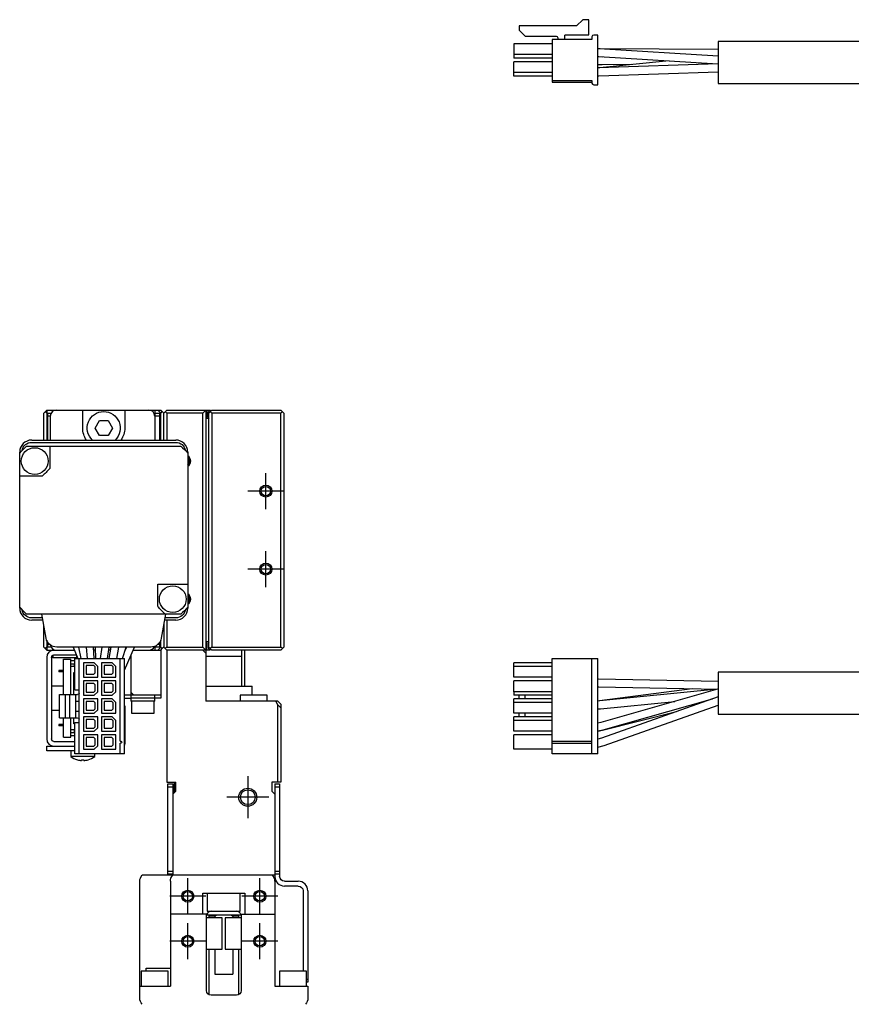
# Model space of a CAD drawing. Extents: x 0 to 640, y -8 to 361.
# Drawn here: x 0 to 138.7, y 190 to 354 of the extents above; entities that cross this region are included whole.
import ezdxf

# ---------------------------------------------------------------- set-up
doc = ezdxf.new("R2010")
doc.units = 0
doc.header["$LTSCALE"] = 0.5
doc.linetypes.add('CENTER', pattern=[50.8, 31.75, -6.35, 6.35, -6.35])
for name, color, linetype in [('MSM_CENTER', 1, 'CENTER'), ('MSM_CONTINUOUS', 7, 'CONTINUOUS'), ('MSM_NARROW', 5, 'CONTINUOUS')]:
    doc.layers.add(name, color=color, linetype=linetype)

msp = doc.modelspace()

# ---------------------------------------------------------------- linework, layer by layer
at = {"layer": 'MSM_CENTER'}
for p, q in [((41, 272.51), (41, 278.51)), ((44, 275.51), (38, 275.51)), ((41, 259.51), (41, 265.51)), ((44, 262.51), (38, 262.51)), ((38, 228.01), (38, 221.01)), ((41.5, 224.51), (34.5, 224.51)), ((28, 205.01), (28, 211.01)), ((40, 205.01), (40, 211.01)), ((31, 208.01), (25, 208.01)), ((43, 208.01), (37, 208.01)), ((28, 197.51), (28, 203.51)), ((40, 197.51), (40, 203.51)), ((31, 200.51), (25, 200.51)), ((43, 200.51), (37, 200.51))]:
    msp.add_line(p, q, dxfattribs=at)
at = {"layer": 'MSM_CONTINUOUS'}
for p, q in [((83.22, 353.03), (83.22, 352.33)), ((92.76, 353.03), (83.22, 353.03)), ((93.78, 354.05), (92.76, 353.03)), ((94.78, 354.05), (93.78, 354.05)), ((94.78, 351.52), (94.78, 354.05)), ((83.22, 352.33), (84.22, 351.33)), ((84.22, 351.33), (89.35, 351.33)), ((90.78, 350.77), (90.78, 351.37)), ((90.93, 351.52), (94.78, 351.52)), ((95.31, 351.18), (95.31, 350.77)), ((96.33, 351.48), (95.61, 351.48)), ((96.33, 343.2), (96.33, 351.48)), ((82.33, 350.04), (82.33, 347.64)), ((88.68, 350.04), (82.33, 350.04)), ((95.31, 350.77), (88.68, 350.77)), ((88.68, 350.77), (88.68, 343.66)), ((89.63, 351.05), (89.63, 350.77)), ((116.33, 350.43), (116.33, 343.43)), ((141.73, 350.43), (116.33, 350.43)), ((88.68, 348.24), (82.33, 348.24)), ((96.67, 349.22), (96.33, 349.22)), ((96.54, 349.21), (96.33, 349.22)), ((96.33, 347.92), (96.46, 347.91)), ((96.33, 347.91), (97.11, 347.87)), ((96.46, 347.91), (116.32, 346.67)), ((116.33, 347.97), (96.54, 349.21)), ((116.33, 349.06), (96.67, 349.22)), ((88.68, 347.64), (82.33, 347.64)), ((82.33, 344.64), (82.33, 347.04)), ((88.68, 347.04), (82.33, 347.04)), ((97, 346.52), (96.33, 346.52)), ((116.33, 346.67), (96.41, 346.02)), ((108.18, 347.18), (96.61, 346.05)), ((101.85, 346.56), (97, 346.52)), ((88.68, 345.24), (82.33, 345.24)), ((88.68, 344.64), (82.33, 344.64)), ((96.61, 346.05), (96.33, 346.03)), ((96.41, 346.02), (96.33, 346.02)), ((96.33, 344.72), (96.45, 344.72)), ((96.45, 344.72), (116.33, 345.37)), ((88.68, 343.91), (95.31, 343.91)), ((88.68, 343.66), (95.31, 343.66)), ((95.31, 343.91), (95.31, 343.5)), ((95.61, 343.2), (96.33, 343.2)), ((116.33, 343.43), (141.73, 343.43)), ((4, 288.51), (4.5, 289.01)), ((4.25, 288.76), (4.5, 288.51)), ((4.5, 289.01), (4.5, 284.01)), ((4.5, 289.01), (23.5, 289.01)), ((5.5, 289.01), (5.5, 288.81)), ((10.5, 286.01), (10.5, 289.01)), ((17.5, 289.01), (17.5, 286.01)), ((22.5, 289.01), (22.5, 288.01)), ((23.5, 288.51), (23, 289.01)), ((24, 288.51), (23.5, 289.01)), ((23.5, 288.51), (23.75, 288.76)), ((24.5, 289.01), (24, 288.51)), ((24.25, 288.76), (24.5, 288.51)), ((24.5, 289.01), (31.7, 289.01)), ((30.5, 288.51), (31, 289.01)), ((31, 289.01), (31, 240.51)), ((31.2, 289.01), (31.2, 287.61)), ((32, 289.01), (31.5, 288.51)), ((31.7, 289.01), (31.8, 288.91)), ((31.7, 288.91), (31.9, 288.91)), ((31.75, 288.76), (32, 288.51)), ((32, 289.01), (43.5, 289.01)), ((44, 288.51), (43.5, 289.01)), ((43.5, 288.51), (43.75, 288.76)), ((4, 284.01), (4, 288.51)), ((4.7, 288.51), (5.23, 288.51)), ((4.7, 284.01), (4.7, 288.51)), ((5.1, 288.01), (4.7, 288.01)), ((5.1, 288.01), (5.1, 284.01)), ((12.56, 286.01), (13.28, 287.26)), ((13.28, 287.26), (14.72, 287.26)), ((14.72, 287.26), (15.44, 286.01)), ((22.5, 288.51), (23.3, 288.51)), ((23.3, 288.01), (22.5, 288.01)), ((22.5, 288.01), (22.5, 284.01)), ((23.3, 288.51), (23.3, 284.01)), ((23.5, 284.01), (23.5, 288.51)), ((24, 284.01), (24, 288.51)), ((30.5, 288.51), (24.5, 288.51)), ((24.5, 288.51), (24.5, 284.01)), ((30.5, 249.51), (30.5, 288.51)), ((31.5, 287.61), (31.2, 287.61)), ((31.4, 288.61), (31.4, 287.91)), ((31.5, 249.51), (31.5, 288.51)), ((32, 288.51), (32, 249.51)), ((43.5, 288.51), (32, 288.51)), ((43.5, 249.51), (43.5, 288.51)), ((44, 288.51), (44, 249.51)), ((13.28, 284.76), (12.56, 286.01)), ((15.44, 286.01), (14.72, 284.76)), ((2, 284.01), (26, 284.01)), ((14.72, 284.76), (13.28, 284.76)), ((1.15, 283.01), (26.84, 283.01)), ((2, 283.62), (26, 283.62)), ((5, 283.01), (5, 279.26)), ((0, 256.01), (0, 282.01)), ((28, 282.01), (28, 256.01)), ((3.75, 278.01), (0, 278.01)), ((23, 260.01), (28, 260.01)), ((23, 256.26), (23, 260.01)), ((26.85, 255.01), (1.15, 255.01)), ((3.81, 254.39), (2, 254.39)), ((4.41, 250.99), (3.7, 255.01)), ((24.3, 255.01), (23.59, 250.99)), ((26, 254.39), (24.19, 254.39)), ((3.88, 254.01), (2, 254.01)), ((4, 249.51), (4, 253.3)), ((24, 253.3), (24, 249.51)), ((26, 254.01), (24.12, 254.01)), ((24.5, 254.01), (24.5, 249.51)), ((4.25, 249.26), (4, 249.51)), ((4.5, 249.51), (4.25, 249.26)), ((4.5, 250.66), (4.5, 249.01)), ((4.7, 249.51), (4.7, 250.28)), ((4.7, 250.01), (4.94, 250.01)), ((5.23, 249.51), (4.7, 249.51)), ((21.82, 249.51), (6.18, 249.51)), ((8.9, 249.51), (9.7, 247.61)), ((10.25, 247.61), (9.83, 249.51)), ((11.06, 249.51), (11.22, 247.61)), ((12.43, 247.61), (12.27, 249.51)), ((12.59, 249.51), (12.63, 247.61)), ((13.66, 249.51), (13.39, 247.61)), ((14.6, 247.61), (14.88, 249.51)), ((14.89, 247.61), (15.26, 249.51)), ((16.48, 249.51), (16.11, 247.61)), ((17.12, 247.61), (17.73, 249.51)), ((17.47, 245.65), (19.1, 249.51)), ((17.79, 249.49), (17.53, 248.87)), ((22.5, 249.64), (22.5, 249.01)), ((23.3, 249.51), (22.5, 249.51)), ((23, 249.01), (23.5, 249.51)), ((23.06, 250.01), (23.3, 250.01)), ((23.3, 250.28), (23.3, 249.51)), ((23.5, 249.51), (23.5, 250.66)), ((23.75, 249.26), (23.5, 249.51)), ((24, 249.51), (23.75, 249.26)), ((24, 249.51), (24.5, 249.01)), ((24.5, 249.51), (24.25, 249.26)), ((24.5, 249.51), (30.5, 249.51)), ((31, 249.01), (30.5, 249.51)), ((31.2, 249.01), (31.2, 250.41)), ((31.5, 250.41), (31.2, 250.41)), ((31.4, 250.11), (31.4, 249.41)), ((31.5, 249.51), (32, 249.01)), ((32, 249.51), (31.75, 249.26)), ((32, 249.51), (43.5, 249.51)), ((43.75, 249.26), (43.5, 249.51)), ((43.5, 249.01), (44, 249.51)), ((4.25, 249.26), (4.5, 249.01)), ((4.5, 249.01), (9.11, 249.01)), ((4.5, 247.81), (4.5, 234.21)), ((5.3, 247.81), (5.3, 234.21)), ((5.5, 249.21), (5.5, 249.01)), ((5.5, 248.15), (5.5, 247.71)), ((5.7, 248.21), (9.45, 248.21)), ((9.5, 247.71), (9.5, 248.08)), ((12.6, 249.01), (12.31, 249.01)), ((15.16, 249.01), (14.8, 249.01)), ((17.57, 249.01), (17.59, 249.01)), ((18.5, 248.08), (18.5, 240.51)), ((18.89, 249.01), (23.5, 249.01)), ((23.5, 249.01), (23.75, 249.26)), ((23.5, 249.01), (23.5, 241.01)), ((24.5, 249.01), (24.5, 227.01)), ((31.7, 249.01), (24.5, 249.01)), ((30.5, 249.01), (31, 248.51)), ((31, 248.01), (37, 248.01)), ((31.9, 249.11), (31.7, 249.11)), ((31.8, 249.11), (31.7, 249.01)), ((43.5, 249.01), (32, 249.01)), ((37, 243.01), (37, 249.01)), ((37.5, 243.01), (37.5, 249.01)), ((9.5, 247.71), (5.5, 247.71)), ((7.3, 241.62), (7.3, 247.51)), ((7.3, 247.51), (8.5, 247.51)), ((8.5, 241.62), (8.5, 247.51)), ((8.5, 247.26), (9.19, 247.26)), ((8.5, 246.71), (9.05, 246.71)), ((9.19, 246.26), (8.5, 246.26)), ((9.05, 246.71), (9.05, 246.26)), ((9.19, 242.42), (9.19, 247.61)), ((9.19, 247.61), (17.47, 247.61)), ((9.9, 231.76), (9.9, 247.61)), ((10.63, 246.89), (10.63, 244.49)), ((12.43, 246.89), (10.63, 246.89)), ((12.33, 246.47), (11.08, 246.47)), ((11.08, 246.47), (11.08, 245)), ((12.58, 246.22), (12.33, 246.47)), ((12.43, 246.89), (13.03, 246.29)), ((12.58, 245.25), (12.58, 246.22)), ((13.03, 244.49), (13.03, 246.29)), ((13.63, 246.89), (13.63, 244.49)), ((15.43, 246.89), (13.63, 246.89)), ((15.33, 246.47), (14.08, 246.47)), ((14.08, 246.47), (14.08, 245)), ((15.58, 246.22), (15.33, 246.47)), ((16.03, 246.29), (15.43, 246.89)), ((15.58, 245.25), (15.58, 246.22)), ((16.03, 244.49), (16.03, 246.29)), ((16.76, 233.84), (16.76, 247.61)), ((17.47, 231.76), (17.47, 247.61)), ((82.33, 246.29), (82.33, 246.89)), ((88.68, 246.89), (82.33, 246.89)), ((88.68, 246.29), (82.33, 246.29)), ((82.33, 244.49), (82.33, 246.29)), ((88.68, 231.76), (88.68, 247.61)), ((88.68, 247.61), (96.33, 247.61)), ((95.31, 231.76), (95.31, 247.61)), ((96.33, 231.76), (96.33, 247.61)), ((6.5, 245.63), (6.5, 245.38)), ((7.3, 245.63), (6.5, 245.63)), ((7.3, 245.38), (6.5, 245.38)), ((9, 245.26), (9.19, 245.26)), ((9, 241.62), (9, 245.26)), ((10.63, 244.49), (13.03, 244.49)), ((11.08, 245), (12.33, 245)), ((12.33, 245), (12.58, 245.25)), ((13.63, 244.49), (16.03, 244.49)), ((14.08, 245), (15.33, 245)), ((15.33, 245), (15.58, 245.25)), ((88.68, 244.49), (82.33, 244.49)), ((116.33, 245.36), (116.33, 238.36)), ((166.33, 245.36), (116.33, 245.36)), ((7.3, 243.01), (5.3, 243.01)), ((10.63, 243.89), (10.63, 241.49)), ((13.03, 243.89), (10.63, 243.89)), ((12.33, 243.47), (11.08, 243.47)), ((11.08, 243.47), (11.08, 242)), ((12.58, 243.22), (12.33, 243.47)), ((12.58, 242.25), (12.58, 243.22)), ((13.03, 242.09), (13.03, 243.89)), ((13.63, 243.89), (13.63, 241.49)), ((16.03, 243.89), (13.63, 243.89)), ((15.33, 243.47), (14.08, 243.47)), ((14.08, 243.47), (14.08, 242)), ((15.58, 243.22), (15.33, 243.47)), ((15.58, 242.25), (15.58, 243.22)), ((16.03, 242.09), (16.03, 243.89)), ((31, 243.01), (38.75, 243.01)), ((38.75, 241.51), (38.75, 243.01)), ((82.33, 242.09), (82.33, 243.89)), ((88.68, 243.89), (82.33, 243.89)), ((96.44, 244.2), (96.33, 244.2)), ((96.33, 242.9), (96.42, 242.9)), ((96.33, 242.9), (96.48, 242.9)), ((96.42, 242.9), (116.33, 242.51)), ((116.33, 243.81), (96.44, 244.2)), ((6.62, 237.76), (6.62, 241.62)), ((6.62, 241.62), (9.65, 241.62)), ((7.64, 237.76), (7.64, 241.62)), ((8.34, 237.76), (8.34, 241.62)), ((9.19, 242.42), (9.9, 242.42)), ((9.34, 237.76), (9.34, 241.62)), ((10.63, 241.49), (12.43, 241.49)), ((11.08, 242), (12.33, 242)), ((12.33, 242), (12.58, 242.25)), ((12.43, 241.49), (13.03, 242.09)), ((13.63, 241.49), (15.43, 241.49)), ((14.08, 242), (15.33, 242)), ((15.33, 242), (15.58, 242.25)), ((16.03, 242.09), (15.43, 241.49)), ((23.5, 241.51), (17.47, 241.51)), ((19, 241.51), (18.5, 242.01)), ((22.5, 240.51), (22.5, 241.51)), ((41.25, 241.51), (36.75, 241.51)), ((36.75, 241.51), (36.75, 240.51)), ((41.25, 240.51), (41.25, 241.51)), ((82.33, 242.09), (82.33, 241.49)), ((88.68, 242.09), (82.33, 242.09)), ((88.68, 241.49), (82.33, 241.49)), ((83.22, 240.89), (83.22, 241.49)), ((84.22, 240.89), (84.22, 241.49)), ((112.03, 242.59), (96.58, 240.54)), ((116.21, 242.5), (96.61, 240.54)), ((116.25, 242.51), (96.83, 236.97)), ((116.33, 241.24), (96.93, 234.36)), ((9.34, 240.51), (9.9, 240.51)), ((10.63, 240.89), (10.63, 238.49)), ((13.03, 240.89), (10.63, 240.89)), ((12.33, 240.47), (11.08, 240.47)), ((11.08, 240.47), (11.08, 239)), ((12.58, 240.22), (12.33, 240.47)), ((12.58, 239.25), (12.58, 240.22)), ((13.03, 239.09), (13.03, 240.89)), ((13.63, 240.89), (13.63, 238.49)), ((15.43, 240.89), (13.63, 240.89)), ((15.33, 240.47), (14.08, 240.47)), ((14.08, 240.47), (14.08, 239)), ((15.58, 240.22), (15.33, 240.47)), ((16.03, 240.29), (15.43, 240.89)), ((15.58, 239.25), (15.58, 240.22)), ((16.03, 238.49), (16.03, 240.29)), ((17.47, 241.01), (18.5, 241.01)), ((17.47, 239.71), (17.5, 239.71)), ((17.5, 239.71), (17.5, 233.41)), ((22.5, 241.01), (18.5, 241.01)), ((22.5, 240.51), (18.5, 240.51)), ((18.6, 240.51), (18.6, 238.51)), ((22.4, 238.51), (22.4, 240.51)), ((23.5, 241.01), (22.5, 241.01)), ((43, 240.51), (31, 240.51)), ((43, 239.89), (42.69, 240.51)), ((43, 240.51), (43.5, 240.01)), ((43, 227.01), (43, 239.89)), ((43.5, 239.39), (43, 239.89)), ((43.5, 240.01), (43.5, 227.01)), ((88.68, 240.89), (82.33, 240.89)), ((82.33, 240.29), (82.33, 240.89)), ((82.33, 238.49), (82.33, 240.29)), ((88.68, 240.29), (82.33, 240.29)), ((96.61, 240.54), (96.33, 240.51)), ((96.74, 239.24), (109.15, 240.48)), ((97.18, 235.72), (115.4, 240.91)), ((97.36, 233.13), (116.33, 239.87)), ((5.3, 239.01), (6.62, 239.01)), ((9.34, 238.86), (9.9, 238.86)), ((10.63, 238.49), (12.43, 238.49)), ((10.63, 237.89), (10.63, 235.49)), ((13.03, 237.89), (10.63, 237.89)), ((11.08, 239), (12.33, 239)), ((12.33, 239), (12.58, 239.25)), ((12.43, 238.49), (13.03, 239.09)), ((13.03, 236.09), (13.03, 237.89)), ((13.63, 238.49), (16.03, 238.49)), ((13.63, 237.89), (13.63, 235.49)), ((15.43, 237.89), (13.63, 237.89)), ((14.08, 239), (15.33, 239)), ((15.33, 239), (15.58, 239.25)), ((16.03, 237.29), (15.43, 237.89)), ((18.6, 238.51), (22.4, 238.51)), ((88.68, 238.49), (82.33, 238.49)), ((88.68, 237.89), (82.33, 237.89)), ((82.33, 237.29), (82.33, 237.89)), ((83.22, 237.89), (83.22, 238.49)), ((84.22, 237.89), (84.22, 238.49)), ((96.33, 239.21), (96.74, 239.24)), ((97.1, 235.68), (109.4, 238.79)), ((116.33, 238.36), (166.33, 238.36)), ((6.5, 236.63), (6.5, 236.38)), ((7.3, 236.63), (6.5, 236.63)), ((7.3, 236.38), (6.5, 236.38)), ((6.62, 237.76), (9.65, 237.76)), ((7.3, 234.51), (7.3, 237.76)), ((8.5, 234.51), (8.5, 237.76)), ((9, 236.76), (9, 237.76)), ((9.19, 236.76), (9, 236.76)), ((9.19, 231.76), (9.19, 236.96)), ((9.19, 236.96), (9.9, 236.96)), ((12.33, 237.47), (11.08, 237.47)), ((11.08, 237.47), (11.08, 236)), ((12.58, 237.22), (12.33, 237.47)), ((12.33, 236), (12.58, 236.25)), ((12.58, 236.25), (12.58, 237.22)), ((15.33, 237.47), (14.08, 237.47)), ((14.08, 237.47), (14.08, 236)), ((15.58, 237.22), (15.33, 237.47)), ((15.33, 236), (15.58, 236.25)), ((15.58, 236.25), (15.58, 237.22)), ((16.03, 235.49), (16.03, 237.29)), ((88.68, 237.29), (82.33, 237.29)), ((82.33, 235.49), (82.33, 237.29)), ((96.83, 236.97), (96.33, 236.86)), ((9.19, 235.76), (8.5, 235.76)), ((8.5, 235.3), (9.05, 235.3)), ((9.19, 234.76), (8.5, 234.76)), ((9.05, 235.76), (9.05, 235.3)), ((10.63, 235.49), (12.43, 235.49)), ((10.63, 234.89), (10.63, 232.49)), ((13.03, 234.89), (10.63, 234.89)), ((11.08, 236), (12.33, 236)), ((12.43, 235.49), (13.03, 236.09)), ((13.03, 233.09), (13.03, 234.89)), ((13.63, 235.49), (16.03, 235.49)), ((16.03, 234.89), (13.63, 234.89)), ((13.63, 234.89), (13.63, 232.49)), ((14.08, 236), (15.33, 236)), ((16.03, 232.49), (16.03, 234.89)), ((88.68, 235.49), (82.33, 235.49)), ((82.33, 232.49), (82.33, 234.89)), ((88.68, 234.89), (82.33, 234.89)), ((96.33, 235.55), (97.18, 235.72)), ((96.33, 235.54), (97.1, 235.68)), ((4.5, 232.21), (4.5, 233.01)), ((4.5, 233.01), (9.19, 233.01)), ((5.7, 233.81), (9.19, 233.81)), ((7.3, 234.51), (8.5, 234.51)), ((12.33, 234.47), (11.08, 234.47)), ((11.08, 234.47), (11.08, 233)), ((11.08, 233), (12.33, 233)), ((12.58, 234.22), (12.33, 234.47)), ((12.33, 233), (12.58, 233.25)), ((12.43, 232.49), (13.03, 233.09)), ((12.58, 233.25), (12.58, 234.22)), ((15.33, 234.47), (14.08, 234.47)), ((14.08, 234.47), (14.08, 233)), ((14.08, 233), (15.33, 233)), ((15.58, 234.22), (15.33, 234.47)), ((15.33, 233), (15.58, 233.25)), ((15.58, 233.25), (15.58, 234.22)), ((16.76, 233.84), (16.86, 233.84)), ((16.86, 233.54), (16.76, 233.54)), ((16.76, 231.76), (16.76, 233.54)), ((88.68, 233.84), (95.31, 233.84)), ((88.68, 233.54), (95.31, 233.54)), ((96.93, 234.36), (96.33, 234.19)), ((96.94, 234.36), (96.33, 234.19)), ((96.33, 232.87), (97.36, 233.13)), ((9.19, 232.21), (4.5, 232.21)), ((8.5, 232.21), (8.5, 231.31)), ((12.5, 231.31), (8.5, 231.31)), ((17.47, 231.76), (9.19, 231.76)), ((10.63, 232.49), (12.43, 232.49)), ((12.5, 231.31), (12.5, 231.76)), ((13.63, 232.49), (16.03, 232.49)), ((88.68, 232.49), (82.33, 232.49)), ((96.33, 231.76), (88.68, 231.76)), ((9.61, 230.73), (9.61, 230.74)), ((10.32, 230.74), (10.68, 230.74)), ((10.32, 230.62), (10.32, 230.74)), ((10.68, 230.74), (10.68, 230.62)), ((11.39, 230.74), (11.39, 230.73)), ((24.5, 227.01), (26, 227.01)), ((24.7, 226.71), (25.5, 226.71)), ((24.7, 211.71), (24.7, 226.71)), ((25.5, 226.71), (25.5, 211.51)), ((25.75, 227.01), (25.75, 225.26)), ((26, 225.51), (26, 227.01)), ((43.5, 227.01), (42, 227.01)), ((42, 227.01), (42, 225.51)), ((42.5, 226.71), (43.3, 226.71)), ((42.5, 226.71), (42.5, 211.31)), ((43.3, 226.71), (43.3, 211.31)), ((25.5, 226.21), (24.7, 226.21)), ((26, 225.51), (25.5, 225.01)), ((42.5, 225.01), (42, 225.51)), ((43.3, 226.21), (42.5, 226.21)), ((24.7, 212.21), (25.5, 212.21)), ((25.5, 211.71), (24.7, 211.71)), ((42.5, 212.21), (43.3, 212.21)), ((43.3, 211.71), (42.5, 211.71)), ((20, 191.01), (20, 210.51)), ((25.48, 211.51), (20.38, 211.51)), ((25.1, 210.51), (25.1, 193.01)), ((42.5, 211.51), (25.5, 211.51)), ((42.5, 210.51), (42.5, 193.01)), ((44.1, 210.51), (46.4, 210.51)), ((30.5, 208.51), (37.5, 208.51)), ((30.5, 205.01), (30.5, 208.51)), ((31.25, 208.51), (31.25, 205.51)), ((36.75, 205.51), (36.75, 208.51)), ((37.5, 208.51), (37.5, 205.01)), ((46.4, 209.71), (44.1, 209.71)), ((47.2, 208.91), (47.2, 195.51)), ((48, 208.91), (48, 193.71)), ((31.25, 205.51), (36.75, 205.51)), ((31.13, 205.01), (25.1, 205.01)), ((31.1, 192.31), (31.1, 204.71)), ((33.75, 204.41), (31.1, 204.41)), ((31.12, 204.91), (36.88, 204.91)), ((31.13, 205.01), (31.13, 204.91)), ((31.13, 204.91), (31.16, 205)), ((31.7, 204.91), (31.5, 204.71)), ((32.5, 204.71), (31.5, 204.71)), ((31.5, 204.71), (31.5, 204.41)), ((32.5, 204.71), (32.87, 204.91)), ((32.5, 204.71), (32.5, 204.41)), ((33.75, 199.21), (33.75, 204.41)), ((34.25, 204.41), (34.25, 199.21)), ((36.9, 204.41), (34.25, 204.41)), ((35.13, 204.91), (35.5, 204.71)), ((36.5, 204.71), (35.5, 204.71)), ((35.5, 204.71), (35.5, 204.41)), ((36.5, 204.71), (36.3, 204.91)), ((36.5, 204.41), (36.5, 204.71)), ((36.85, 204.99), (36.87, 204.91)), ((36.87, 205.01), (36.87, 204.91)), ((36.87, 205.01), (42.5, 205.01)), ((36.9, 204.71), (36.9, 192.31)), ((31.1, 199.21), (33.75, 199.21)), ((31.5, 199.21), (31.5, 191.61)), ((32.5, 199.21), (32.5, 195.01)), ((34.25, 199.21), (36.9, 199.21)), ((35.5, 199.21), (35.5, 195.01)), ((36.5, 191.61), (36.5, 199.21)), ((24.75, 195.51), (20.25, 195.51)), ((20.25, 195.51), (20.25, 193.01)), ((21.05, 195.51), (21.05, 196.01)), ((21.05, 196.01), (25.1, 196.01)), ((24.75, 193.01), (24.75, 195.51)), ((47.75, 195.51), (43.25, 195.51)), ((43.25, 195.51), (43.25, 193.01)), ((47.75, 193.01), (47.75, 195.51)), ((32.5, 195.01), (35.5, 195.01)), ((47.75, 194.21), (48, 194.21)), ((48, 193.71), (47.75, 193.71)), ((20, 193.01), (25.1, 193.01)), ((42.5, 193.01), (48, 193.01)), ((48, 193.01), (48, 191.01)), ((36.1, 191.51), (31.9, 191.51))]:
    msp.add_line(p, q, dxfattribs=at)
for centre, radius in [((2.5, 280.51), 2.23), ((41, 275.51), 0.783), ((41, 262.51), 0.783), ((25.5, 257.51), 2.23), ((38, 224.51), 1.23), ((28, 208.01), 0.783), ((40, 208.01), 0.783), ((28, 200.51), 0.783), ((40, 200.51), 0.783)]:
    msp.add_circle(centre, radius, dxfattribs=at)
at = {"layer": 'MSM_CONTINUOUS', "extrusion": (0, 0, -1)}
for centre, radius, start, end in [((-89.35, 351.05), 0.28, 90, 180), ((-90.93, 351.37), 0.15, 0, 90), ((-14, 286.01), 2.75, 313.3418, 226.6582), ((-14, 286.01), 3.5, 325.1501, 0), ((-14, 286.01), 3.5, 180, 214.8499), ((-14, 269.01), 19, 42.5374, 47.4636), ((-2, 282.01), 1.62, 9.7266, 90), ((-26, 282.01), 1.62, 90, 170.2833), ((-14, 269.01), 19, 132.5364, 137.4636), ((9.05, 292.05), 19, 222.3336, 227.6664), ((-14, 269.01), 19, 312.5374, 317.4626), ((-37.05, 269.05), 19, 312.3336, 317.6664), ((-14, 269.01), 19, 222.5364, 227.4626), ((-2, 256.01), 1.62, 270, 350.2637), ((-26, 256.01), 1.62, 189.7264, 270), ((-6.18, 251.31), 1.8, 270, 350), ((-21.82, 251.31), 1.8, 190, 270), ((-14, 252.01), 2.75, 245.38, 251.7789), ((-5.7, 247.81), 0.4, 0, 90), ((-9.65, 241.87), 0.25, 180, 270), ((-9.65, 237.51), 0.25, 90, 180), ((-5.7, 234.21), 0.4, 270, 0), ((-16.86, 233.69), 0.15, 90, 270), ((-21.5, 210.51), 1.5, 0, 41.8103), ((-26.6, 210.51), 1.5, 0, 41.8103), ((-44.1, 211.31), 0.8, 270, 0), ((-46.4, 208.91), 0.8, 90, 180), ((-31.9, 204.71), 0.8, 0, 15.1266), ((-36.1, 204.71), 0.8, 164.8734, 180), ((-31.9, 192.31), 0.8, 270, 0), ((-36.1, 192.31), 0.8, 180, 270), ((-21.5, 191.01), 1.5, 318.1897, 0), ((-46.5, 191.01), 1.5, 180, 221.8103)]:
    msp.add_arc(centre, radius, start, end, dxfattribs=at)
at = {"layer": 'MSM_CONTINUOUS'}
for centre, radius, start, end in [((95.61, 351.18), 0.3, 90, 180), ((95.61, 343.5), 0.3, 180, 270), ((6.1, 288.01), 1, 90, 180), ((21.5, 288.01), 1, 0, 90), ((31.7, 288.61), 0.3, 90, 180), ((31.7, 287.91), 0.3, 180, 228.1897), ((2, 282.01), 2, 90, 180), ((26, 282.01), 2, 0, 90), ((27.5, 280.51), 0.783, 309.6549, 50.3451), ((27.5, 257.51), 0.783, 309.6549, 50.3451), ((2, 256.01), 2, 180, 270), ((26, 256.01), 2, 270, 0), ((6.1, 250.01), 1, 188.5151, 270), ((21.5, 250.01), 1, 270, 336.553), ((31.7, 250.11), 0.3, 131.8103, 180), ((31.7, 249.41), 0.3, 180, 270), ((5.7, 247.81), 1.2, 90, 180), ((5.7, 234.21), 1.2, 180, 270), ((16.3, 233.41), 1.2, 346.808, 0), ((10.5, 233.81), 3.2, 231.3178, 253.8775), ((10.5, 233.81), 3.2, 286.1225, 308.6822), ((10.5, 233.81), 3.19, 253.8933, 266.7703), ((10.5, 233.81), 3.19, 273.2297, 286.1067), ((41, 210.51), 1.5, 0, 41.8103), ((44.1, 211.31), 1.6, 180, 270), ((46.4, 208.91), 1.6, 0, 90), ((31.9, 204.71), 0.8, 89.9993, 158.4561), ((36.1, 204.7), 0.801, 21.0842, 89.9342)]:
    msp.add_arc(centre, radius, start, end, dxfattribs=at)
at = {"layer": 'MSM_NARROW'}
for centre, radius in [((41, 275.51), 1), ((41, 262.51), 1), ((38, 224.51), 1.5), ((28, 208.01), 1), ((40, 208.01), 1), ((28, 200.51), 1), ((40, 200.51), 1)]:
    msp.add_circle(centre, radius, dxfattribs=at)
for centre, start, end in [((27.5, 280.51), 300, 60), ((27.5, 257.51), 299.9999, 60.0001)]:
    msp.add_arc(centre, 1, start, end, dxfattribs=at)

doc.saveas('drawing.dxf')
